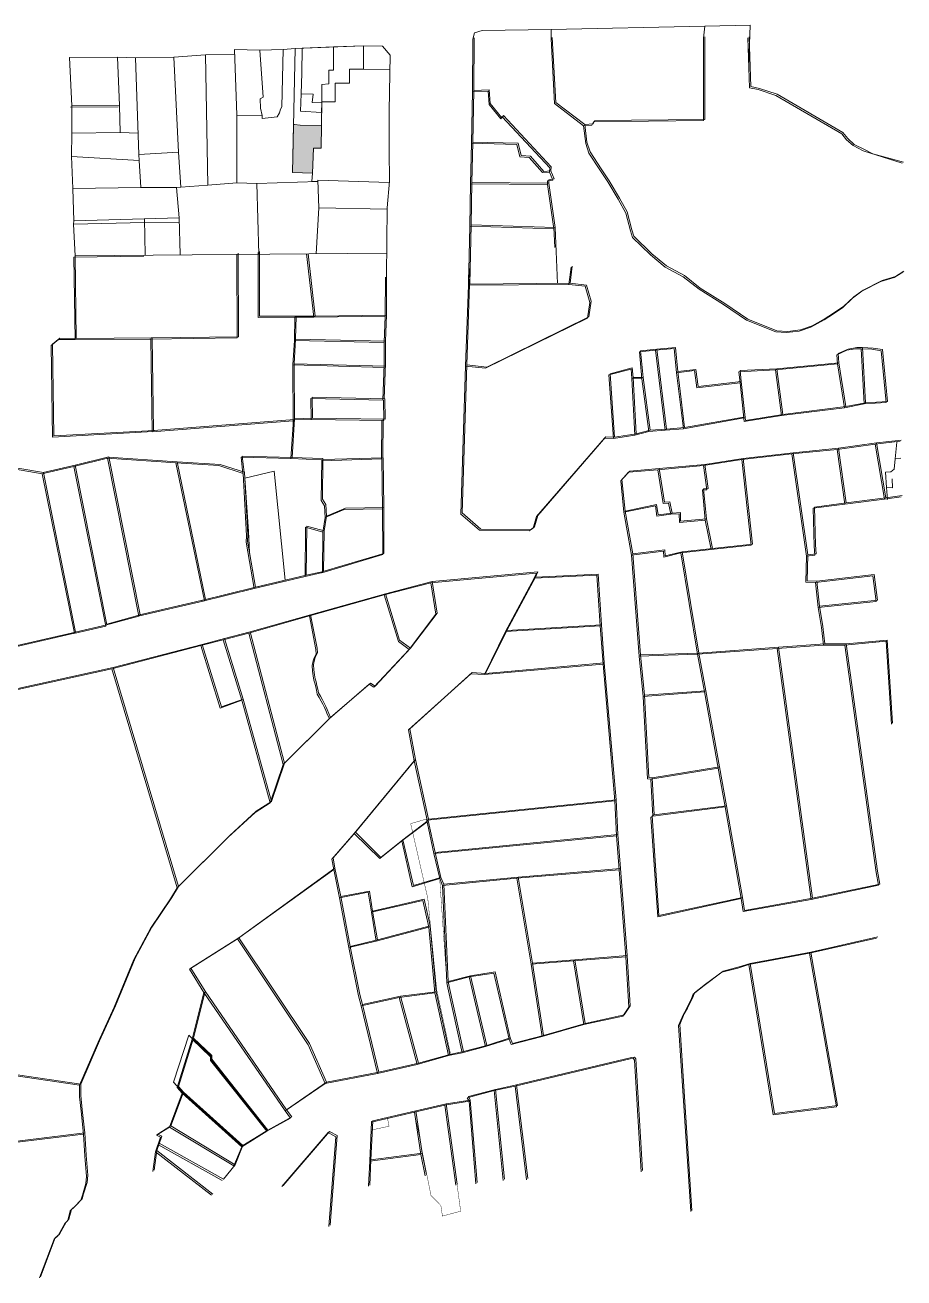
# Model space of a CAD drawing. Header units: millimetres. Extents: x 612967 to 613661, y 1319199 to 1319873.
# Drawn here: x 613435.7 to 613661, y 1319198.8 to 1319519.8 of the extents above; entities that cross this region are included whole.
import ezdxf

# ---------------------------------------------------------------- set-up
doc = ezdxf.new("R2010")
doc.units = ezdxf.units.MM
doc.layers.add('CVL_CUADCON_TIT', color=1, linetype='Continuous')

msp = doc.modelspace()

# ---------------------------------------------------------------- hatches: boundary and pattern name
at = {"layer": 'CVL_CUADCON_TIT'}
h = msp.add_hatch(color=7, dxfattribs=at)
h.dxf.hatch_style = 1
h.paths.add_polyline_path([(613511.69468, 1319494.05647), (613506.24461, 1319494.16169), (613504.76705, 1319494.28398), (613504.52841, 1319494.29254), (613504.27533, 1319481.9973), (613509.3719, 1319481.82944), (613509.6805, 1319488.28091), (613511.62676, 1319488.20647)])

# ---------------------------------------------------------------- linework, layer by layer
at = {"color": 1, "lineweight": 0}
for p, q in [((613550.532, 1319516.196), (613550.93, 1319517.747)), ((613550.532, 1319516.196), (613550.93, 1319517.747)), ((613550.93, 1319517.747), (613552.913, 1319518.359)), ((613550.93, 1319517.747), (613552.913, 1319518.359)), ((613552.913, 1319518.359), (613570.563, 1319518.625)), ((613552.913, 1319518.359), (613570.563, 1319518.625)), ((613570.563, 1319518.625), (613570.54, 1319516.274)), ((613570.563, 1319518.625), (613570.54, 1319516.274)), ((613570.563, 1319518.625), (613609.982, 1319519.463)), ((613570.563, 1319518.625), (613609.982, 1319519.463)), ((613609.982, 1319519.463), (613609.59, 1319516.426)), ((613609.982, 1319519.463), (613609.59, 1319516.426)), ((613609.982, 1319519.463), (613621.527, 1319519.776)), ((613609.982, 1319519.463), (613621.527, 1319519.776)), ((613621.527, 1319519.776), (613621.191, 1319510.104)), ((613621.527, 1319519.776), (613621.191, 1319510.104)), ((613550.427, 1319502.747), (613550.532, 1319516.196)), ((613570.54, 1319516.274), (613571.398, 1319499.642)), ((613570.869, 1319516.579), (613571.727, 1319499.947)), ((613609.584, 1319495.312), (613609.59, 1319516.426)), ((613609.913, 1319495.617), (613609.919, 1319516.731)), ((613620.965, 1319516.47), (613621.417, 1319503.738)), ((613621.294, 1319516.775), (613621.746, 1319504.043)), ((613459.405, 1319511.515), (613464.026, 1319511.412)), ((613459.405, 1319511.515), (613459.911, 1319499.174)), ((613473.878, 1319511.51), (613464.026, 1319511.412)), ((613464.026, 1319511.412), (613464.936, 1319486.578)), ((613473.878, 1319511.51), (613482.002, 1319512.116)), ((613475.041, 1319487.235), (613473.878, 1319511.51)), ((613482.002, 1319512.116), (613489.46, 1319512.353)), ((613482.002, 1319512.116), (613482.605, 1319478.802)), ((613489.417, 1319513.536), (613490.023, 1319496.675)), ((613495.916, 1319513.381), (613489.417, 1319513.536)), ((613501.857, 1319513.481), (613495.916, 1319513.381)), ((613495.916, 1319513.381), (613496.726, 1319501.345)), ((613501.55, 1319498.804), (613501.857, 1319513.481)), ((613501.857, 1319513.481), (613504.92899, 1319513.78531)), ((613550.171, 1319489.493), (613550.427, 1319502.747)), ((613550.427, 1319502.747), (613554.388, 1319502.848)), ((613550.5, 1319489.798), (613550.756, 1319503.052)), ((613550.756, 1319503.052), (613554.717, 1319503.153)), ((613554.388, 1319502.848), (613554.641, 1319499.394)), ((613554.717, 1319503.153), (613554.97, 1319499.699)), ((613621.417, 1319503.738), (613623.6, 1319503.229)), ((613621.746, 1319504.043), (613623.929, 1319503.534)), ((613623.6, 1319503.229), (613628.119, 1319501.755)), ((613623.929, 1319503.534), (613628.448, 1319502.06)), ((613628.119, 1319501.755), (613645.027, 1319491.948)), ((613628.448, 1319502.06), (613645.356, 1319492.253)), ((613459.582, 1319498.869), (613447.395, 1319498.772)), ((613447.724, 1319499.077), (613447.723, 1319492.069)), ((613459.911, 1319499.174), (613447.724, 1319499.077)), ((613459.911, 1319499.174), (613460.113, 1319492.268)), ((613496.726, 1319501.345), (613496.015, 1319500.837)), ((613496.015, 1319500.837), (613496.066, 1319498.451)), ((613496.066, 1319498.451), (613496.472, 1319496.571)), ((613500.94, 1319497.281), (613501.245, 1319498.195)), ((613501.245, 1319498.195), (613501.55, 1319498.804)), ((613554.641, 1319499.394), (613557.636, 1319495.737)), ((613554.97, 1319499.699), (613557.965, 1319496.042)), ((613571.398, 1319499.642), (613578.862, 1319494.003)), ((613571.727, 1319499.947), (613579.191, 1319494.308)), ((613490.019, 1319479.358), (613490.023, 1319496.675)), ((613490.023, 1319496.675), (613496.472, 1319496.571)), ((613496.472, 1319496.571), (613496.522, 1319495.86)), ((613496.522, 1319495.86), (613500.331, 1319496.265)), ((613500.331, 1319496.265), (613500.94, 1319497.281)), ((613529.02, 1319487.673), (613529.022, 1319497.829)), ((613557.636, 1319495.737), (613558.043, 1319496.295)), ((613557.965, 1319496.042), (613558.372, 1319496.6)), ((613558.043, 1319496.295), (613570.227, 1319483.189)), ((613558.372, 1319496.6), (613570.556, 1319483.494)), ((613580.995, 1319494.154), (613581.452, 1319495.017)), ((613581.324, 1319494.459), (613581.781, 1319495.322)), ((613581.452, 1319495.017), (613609.584, 1319495.312)), ((613581.781, 1319495.322), (613609.913, 1319495.617)), ((613447.723, 1319492.069), (613447.671, 1319486.127)), ((613447.723, 1319492.069), (613460.113, 1319492.268)), ((613460.113, 1319492.268), (613464.733, 1319492.116)), ((613578.862, 1319494.003), (613580.995, 1319494.154)), ((613579.191, 1319494.308), (613581.324, 1319494.459)), ((613645.027, 1319491.948), (613646.246, 1319490.373)), ((613645.356, 1319492.253), (613646.575, 1319490.678)), ((613549.915, 1319479.133), (613550.171, 1319489.493)), ((613550.171, 1319489.493), (613561.799, 1319489.184)), ((613550.244, 1319479.438), (613550.5, 1319489.798)), ((613550.5, 1319489.798), (613562.128, 1319489.489)), ((613561.799, 1319489.184), (613562.56, 1319486.035)), ((613562.128, 1319489.489), (613562.889, 1319486.34)), ((613646.246, 1319490.373), (613647.921, 1319488.9)), ((613646.575, 1319490.678), (613648.25, 1319489.205)), ((613447.671, 1319486.127), (613448.024, 1319477.9)), ((613447.671, 1319486.127), (613464.986, 1319485.105)), ((613464.936, 1319486.578), (613475.041, 1319487.235)), ((613464.986, 1319485.105), (613464.936, 1319486.578)), ((613475.041, 1319487.235), (613475.699, 1319478.246)), ((613529.02, 1319487.673), (613529.12, 1319479.75)), ((613562.56, 1319486.035), (613564.947, 1319485.882)), ((613562.889, 1319486.34), (613565.276, 1319486.187)), ((613564.947, 1319485.882), (613568.348, 1319481.97)), ((613565.276, 1319486.187), (613568.677, 1319482.275)), ((613464.986, 1319485.105), (613465.391, 1319478.148)), ((613568.677, 1319482.275), (613570.455, 1319482.427)), ((613570.227, 1319483.189), (613570.126, 1319482.122)), ((613570.556, 1319483.494), (613570.455, 1319482.427)), ((613570.455, 1319482.427), (613571.368, 1319480.345)), ((613482.605, 1319478.802), (613490.019, 1319479.358)), ((613495.148, 1319479.204), (613490.019, 1319479.358)), ((613495.148, 1319479.204), (613510.77838, 1319479.72361)), ((613495.67272, 1319461.06657), (613495.148, 1319479.204)), ((613509.37191, 1319481.8294), (613509.26942, 1319479.68695)), ((613509.26942, 1319479.68695), (613510.7772, 1319479.75121)), ((613529.09405, 1319479.43464), (613510.764, 1319480.061)), ((613510.764, 1319480.061), (613511.067, 1319472.951)), ((613528.56, 1319472.945), (613529.12, 1319479.75)), ((613549.76, 1319468.265), (613549.915, 1319479.133)), ((613549.915, 1319479.133), (613569.617, 1319478.974)), ((613550.089, 1319468.57), (613550.244, 1319479.438)), ((613550.244, 1319479.438), (613569.946, 1319479.279)), ((613568.348, 1319481.97), (613570.126, 1319482.122)), ((613569.668, 1319479.837), (613569.617, 1319478.974)), ((613569.617, 1319478.974), (613571.291, 1319467.598)), ((613571.039, 1319480.04), (613569.668, 1319479.837)), ((613569.997, 1319480.142), (613569.946, 1319479.279)), ((613569.946, 1319479.279), (613571.62, 1319467.903)), ((613571.368, 1319480.345), (613569.997, 1319480.142)), ((613570.126, 1319482.122), (613571.039, 1319480.04)), ((613448.024, 1319477.9), (613465.391, 1319478.148)), ((613448.226, 1319469.622), (613448.024, 1319477.9)), ((613465.391, 1319478.148), (613474.531, 1319478.195)), ((613475.699, 1319478.246), (613474.531, 1319478.195)), ((613474.531, 1319478.195), (613475.241, 1319470.374)), ((613475.699, 1319478.246), (613482.605, 1319478.802)), ((613510.35104, 1319461.20171), (613511.067, 1319472.951)), ((613511.067, 1319472.951), (613528.56204, 1319472.634)), ((613528.404, 1319455.527), (613528.56, 1319472.945)), ((613448.175, 1319468.759), (613448.226, 1319469.622)), ((613475.241, 1319470.374), (613448.226, 1319469.622)), ((613466.556, 1319460.881), (613466.3304, 1319470.12596)), ((613475.20702, 1319470.37305), (613475.493, 1319460.979)), ((613466.354, 1319469.159), (613448.175, 1319468.759)), ((613448.175, 1319468.759), (613448.58, 1319460.633)), ((613466.354, 1319469.159), (613475.241, 1319469.257)), ((613549.76, 1319468.265), (613549.42225, 1319453.13254)), ((613550.089, 1319468.57), (613549.75125, 1319453.43754)), ((613571.291, 1319467.598), (613549.76, 1319468.265)), ((613571.62, 1319467.903), (613550.089, 1319468.57)), ((613571.493, 1319462.824), (613571.27765, 1319467.91361)), ((613572.2249, 1319453.60688), (613571.62, 1319467.903)), ((613448.251, 1319460.328), (613466.227, 1319460.576)), ((613448.551, 1319439.202), (613448.251, 1319460.328)), ((613448.58, 1319460.633), (613528.45632, 1319461.3684)), ((613448.88, 1319439.507), (613448.58, 1319460.633)), ((613490.14, 1319439.644), (613490.042, 1319461.024)), ((613490.469, 1319439.949), (613490.371, 1319461.329)), ((613495.476, 1319461.48), (613495.473, 1319444.873)), ((613495.805, 1319461.785), (613495.802, 1319445.178)), ((613509.793, 1319444.919), (613507.91069, 1319461.17924)), ((613510.122, 1319445.224), (613508.27461, 1319461.18259)), ((613549.454, 1319458.566), (613549.351, 1319453.132)), ((613549.783, 1319458.871), (613549.68, 1319453.437)), ((613575.097, 1319453.326), (613575.656, 1319457.744)), ((613575.426, 1319453.631), (613575.985, 1319458.049)), ((613528.075, 1319455.222), (613528.073, 1319445.166)), ((613528.404, 1319455.527), (613528.402, 1319445.471)), ((613549.68, 1319453.437), (613548.965, 1319432.717)), ((613549.351, 1319453.132), (613575.097, 1319453.326)), ((613549.68, 1319453.437), (613575.426, 1319453.631)), ((613579.311, 1319452.867), (613575.097, 1319453.326)), ((613579.64, 1319453.172), (613575.426, 1319453.631)), ((613549.351, 1319453.132), (613548.636, 1319432.412)), ((613580.478, 1319448.703), (613579.311, 1319452.867)), ((613580.807, 1319449.008), (613579.64, 1319453.172)), ((613579.868, 1319444.691), (613580.478, 1319448.703)), ((613580.197, 1319444.996), (613580.807, 1319449.008)), ((613495.473, 1319444.873), (613504.867, 1319444.921)), ((613495.802, 1319445.178), (613505.196, 1319445.226)), ((613504.867, 1319444.921), (613504.764, 1319438.979)), ((613509.793, 1319444.919), (613504.867, 1319444.921)), ((613505.196, 1319445.226), (613505.093, 1319439.284)), ((613510.122, 1319445.224), (613505.196, 1319445.226)), ((613528.073, 1319445.166), (613509.793, 1319444.919)), ((613528.402, 1319445.471), (613510.122, 1319445.224)), ((613527.767, 1319438.463), (613528.073, 1319445.166)), ((613528.096, 1319438.768), (613528.402, 1319445.471)), ((613553.714, 1319431.852), (613579.868, 1319444.691)), ((613554.043, 1319432.157), (613580.197, 1319444.996)), ((613448.551, 1319439.202), (613468, 1319439.348)), ((613448.88, 1319439.507), (613468.329, 1319439.653)), ((613467.745, 1319439.346), (613490.14, 1319439.644)), ((613468, 1319439.348), (613468.329, 1319415.619)), ((613468.074, 1319439.651), (613490.469, 1319439.949)), ((613468.329, 1319439.653), (613468.658, 1319415.924)), ((613504.408, 1319432.733), (613504.764, 1319438.979)), ((613504.737, 1319433.038), (613505.093, 1319439.284)), ((613504.764, 1319438.979), (613527.767, 1319438.463)), ((613505.093, 1319439.284), (613528.096, 1319438.768)), ((613527.767, 1319438.463), (613527.817, 1319432.064)), ((613528.096, 1319438.768), (613528.146, 1319432.369)), ((613597.664, 1319436.763), (613602.437, 1319437.218)), ((613602.437, 1319437.218), (613602.994, 1319431.022)), ((613593.171, 1319436.053), (613597.335, 1319436.458)), ((613593.83, 1319429.197), (613593.171, 1319436.053)), ((613593.5, 1319436.358), (613597.664, 1319436.763)), ((613594.159, 1319429.502), (613593.5, 1319436.358)), ((613597.335, 1319436.458), (613602.108, 1319436.913)), ((613597.335, 1319436.458), (613599.819, 1319415.991)), ((613597.664, 1319436.763), (613600.148, 1319416.296)), ((613602.108, 1319436.913), (613602.665, 1319430.717)), ((613643.747, 1319435.324), (613646.337, 1319436.491)), ((613643.95, 1319432.988), (613643.747, 1319435.324)), ((613644.076, 1319435.629), (613646.666, 1319436.796)), ((613644.279, 1319433.293), (613644.076, 1319435.629)), ((613646.337, 1319436.491), (613648.571, 1319436.846)), ((613646.666, 1319436.796), (613648.9, 1319437.151)), ((613648.571, 1319436.846), (613650.044, 1319436.845)), ((613648.9, 1319437.151), (613650.373, 1319437.15)), ((613650.044, 1319436.845), (613650.803, 1319422.727)), ((613650.044, 1319436.845), (613652.735, 1319436.743)), ((613650.373, 1319437.15), (613653.064, 1319437.048)), ((613650.373, 1319437.15), (613651.132, 1319423.032)), ((613652.735, 1319436.743), (613655.122, 1319436.336)), ((613653.064, 1319437.048), (613655.451, 1319436.641)), ((613655.122, 1319436.336), (613656.389, 1319423.081)), ((613655.451, 1319436.641), (613656.718, 1319423.386)), ((613527.817, 1319432.064), (613504.408, 1319432.733)), ((613504.408, 1319432.733), (613504.467, 1319418.038)), ((613504.737, 1319433.038), (613504.796, 1319418.343)), ((613528.146, 1319432.369), (613504.737, 1319433.038)), ((613527.811, 1319432.875), (613527.412, 1319423.69)), ((613528.14, 1319433.18), (613527.741, 1319423.995)), ((613548.636, 1319432.412), (613553.714, 1319431.852)), ((613548.965, 1319432.717), (613554.043, 1319432.157)), ((613585.35, 1319430.165), (613591.037, 1319431.635)), ((613585.679, 1319430.47), (613591.366, 1319431.94)), ((613591.037, 1319431.635), (613591.24, 1319429.198)), ((613591.366, 1319431.94), (613591.569, 1319429.503)), ((613602.665, 1319430.717), (613607.286, 1319431.274)), ((613602.994, 1319431.022), (613607.615, 1319431.579)), ((613602.994, 1319431.022), (613604.769, 1319416.65)), ((613607.286, 1319431.274), (613607.895, 1319426.856)), ((613607.615, 1319431.579), (613608.224, 1319427.161)), ((613618.661, 1319430.965), (613628.055, 1319431.419)), ((613618.965, 1319428.172), (613618.661, 1319430.965)), ((613618.99, 1319431.27), (613628.384, 1319431.724)), ((613619.294, 1319428.477), (613618.99, 1319431.27)), ((613628.055, 1319431.419), (613643.95, 1319432.988)), ((613628.055, 1319431.419), (613629.627, 1319419.738)), ((613628.384, 1319431.724), (613644.279, 1319433.293)), ((613628.384, 1319431.724), (613629.956, 1319420.043)), ((613645.725, 1319421.764), (613643.95, 1319432.988)), ((613646.054, 1319422.069), (613644.279, 1319433.293)), ((613586.514, 1319413.913), (613585.35, 1319430.165)), ((613586.843, 1319414.218), (613585.679, 1319430.47)), ((613591.24, 1319429.198), (613593.83, 1319429.197)), ((613591.24, 1319429.198), (613591.999, 1319414.724)), ((613591.569, 1319429.503), (613592.328, 1319415.029)), ((613591.569, 1319429.503), (613594.159, 1319429.502)), ((613595.604, 1319415.688), (613593.83, 1319429.197)), ((613595.933, 1319415.993), (613594.159, 1319429.502)), ((613602.665, 1319430.717), (613604.44, 1319416.345)), ((613607.895, 1319426.856), (613618.965, 1319428.172)), ((613608.224, 1319427.161), (613619.294, 1319428.477)), ((613620.03, 1319418.218), (613618.965, 1319428.172)), ((613620.359, 1319418.523), (613619.294, 1319428.477)), ((613509.305, 1319424.454), (613527.941, 1319423.99)), ((613509.406, 1319419.07), (613509.305, 1319424.454)), ((613509.077, 1319418.765), (613508.976, 1319424.149)), ((613508.976, 1319424.149), (613527.612, 1319423.685)), ((613527.612, 1319423.685), (613527.662, 1319418.505)), ((613527.941, 1319423.99), (613527.991, 1319418.81)), ((613629.627, 1319419.738), (613645.725, 1319421.764)), ((613629.956, 1319420.043), (613646.054, 1319422.069)), ((613650.803, 1319422.727), (613645.725, 1319421.764)), ((613651.132, 1319423.032), (613646.054, 1319422.069)), ((613656.389, 1319423.081), (613650.803, 1319422.727)), ((613656.718, 1319423.386), (613651.132, 1319423.032)), ((613468.329, 1319415.619), (613504.492, 1319418.409)), ((613468.658, 1319415.924), (613504.821, 1319418.714)), ((613503.844, 1319408.712), (613504.506, 1319418.615)), ((613504.173, 1319409.017), (613504.835, 1319418.92)), ((613504.506, 1319418.615), (613509.077, 1319418.765)), ((613504.835, 1319418.92), (613509.406, 1319419.07)), ((613527.662, 1319418.505), (613509.075, 1319418.765)), ((613527.991, 1319418.81), (613509.404, 1319419.07)), ((613527.149, 1319418.512), (613527.103, 1319408.651)), ((613527.478, 1319418.817), (613527.432, 1319408.956)), ((613604.44, 1319416.345), (613620.055, 1319419.132)), ((613604.769, 1319416.65), (613620.384, 1319419.437)), ((613629.627, 1319419.738), (613620.03, 1319418.218)), ((613629.956, 1319420.043), (613620.359, 1319418.523)), ((613592.328, 1319415.029), (613586.843, 1319414.218)), ((613591.999, 1319414.724), (613595.604, 1319415.688)), ((613592.328, 1319415.029), (613595.933, 1319415.993)), ((613599.819, 1319415.991), (613595.604, 1319415.688)), ((613600.148, 1319416.296), (613595.933, 1319415.993)), ((613604.44, 1319416.345), (613599.819, 1319415.991)), ((613604.769, 1319416.65), (613600.148, 1319416.296)), ((613591.999, 1319414.724), (613586.514, 1319413.913)), ((613643.844, 1319411.049), (613653.594, 1319412.417)), ((613644.173, 1319411.354), (613653.923, 1319412.722)), ((613653.594, 1319412.417), (613659.971, 1319413.181)), ((613653.594, 1319412.417), (613656.028, 1319398.349)), ((613653.923, 1319412.722), (613660.3, 1319413.486)), ((613653.923, 1319412.722), (613656.357, 1319398.654)), ((613658.73, 1319408.654), (613659.109, 1319412.922)), ((613403.911, 1319411.084), (613440.115, 1319404.824)), ((613404.24, 1319411.389), (613440.444, 1319405.129)), ((613448.241, 1319406.7), (613456.873, 1319408.83)), ((613448.57, 1319407.005), (613457.202, 1319409.135)), ((613456.718, 1319408.792), (613474.392, 1319407.605)), ((613456.873, 1319408.83), (613464.889, 1319368.403)), ((613457.047, 1319409.097), (613474.721, 1319407.91)), ((613457.202, 1319409.135), (613465.218, 1319368.708)), ((613491.534, 1319404.948), (613491.099, 1319409.072)), ((613491.099, 1319409.072), (613503.844, 1319408.712)), ((613491.428, 1319409.377), (613504.173, 1319409.017)), ((613491.863, 1319405.253), (613491.428, 1319409.377)), ((613503.795, 1319408.713), (613511.766, 1319408.405)), ((613504.124, 1319409.018), (613512.095, 1319408.71)), ((613511.766, 1319408.405), (613511.612, 1319397.994)), ((613527.152, 1319408.653), (613511.762, 1319408.149)), ((613512.095, 1319408.71), (613511.941, 1319398.299)), ((613527.481, 1319408.958), (613512.091, 1319408.454)), ((613527.354, 1319395.855), (613527.152, 1319408.653)), ((613527.683, 1319396.16), (613527.481, 1319408.958)), ((613619.418, 1319408.468), (613609.618, 1319406.948)), ((613619.747, 1319408.773), (613609.947, 1319407.253)), ((613619.418, 1319408.468), (613632.215, 1319409.936)), ((613621.801, 1319386.528), (613619.418, 1319408.468)), ((613619.747, 1319408.773), (613632.544, 1319410.241)), ((613622.13, 1319386.833), (613619.747, 1319408.773)), ((613643.844, 1319411.049), (613632.215, 1319409.936)), ((613632.215, 1319409.936), (613636.019, 1319383.73)), ((613644.173, 1319411.354), (613632.544, 1319410.241)), ((613632.544, 1319410.241), (613636.348, 1319384.035)), ((613645.822, 1319397.083), (613643.844, 1319411.049)), ((613646.151, 1319397.388), (613644.173, 1319411.354)), ((613658.492, 1319406.011), (613658.73, 1319408.654)), ((613658.73, 1319408.654), (613660.151, 1319408.814)), ((613440.025, 1319404.84), (613448.241, 1319406.7)), ((613440.354, 1319405.145), (613448.57, 1319407.005)), ((613440.444, 1319405.129), (613448.714, 1319364.296)), ((613448.241, 1319406.7), (613456.408, 1319365.816)), ((613448.57, 1319407.005), (613456.737, 1319366.121)), ((613474.392, 1319407.605), (613481.698, 1319372.308)), ((613474.392, 1319407.605), (613485.411, 1319406.941)), ((613474.721, 1319407.91), (613485.74, 1319407.246)), ((613474.721, 1319407.91), (613482.027, 1319372.613)), ((613485.411, 1319406.941), (613491.657, 1319404.908)), ((613485.74, 1319407.246), (613491.986, 1319405.213)), ((613491.986, 1319405.213), (613492.846, 1319389.215)), ((613597.938, 1319405.886), (613609.618, 1319406.948)), ((613599.308, 1319397.252), (613597.938, 1319405.886)), ((613598.267, 1319406.191), (613609.947, 1319407.253)), ((613599.637, 1319397.557), (613598.267, 1319406.191)), ((613609.618, 1319406.948), (613610.48, 1319400.752)), ((613609.947, 1319407.253), (613610.809, 1319401.057)), ((613656.21, 1319405.237), (613657.632, 1319405.346)), ((613656.54, 1319401.328), (613656.21, 1319405.237)), ((613657.632, 1319405.346), (613658.492, 1319406.011)), ((613440.115, 1319404.824), (613448.385, 1319363.991)), ((613491.657, 1319404.908), (613492.517, 1319388.91)), ((613657.948, 1319403.571), (613658.014, 1319401.235)), ((613610.48, 1319400.752), (613609.312, 1319400.702)), ((613609.312, 1319400.702), (613610.072, 1319392.982)), ((613610.809, 1319401.057), (613609.641, 1319401.007)), ((613609.641, 1319401.007), (613610.401, 1319393.287)), ((613656.028, 1319398.349), (613660.221, 1319398.941)), ((613656.357, 1319398.654), (613660.55, 1319399.246)), ((613658.014, 1319401.235), (613656.54, 1319401.328)), ((613656.762, 1319398.282), (613656.54, 1319401.328)), ((613511.612, 1319397.994), (613512.525, 1319396.622)), ((613511.941, 1319398.299), (613512.854, 1319396.927)), ((613512.525, 1319396.622), (613512.626, 1319393.677)), ((613512.626, 1319393.677), (613517.502, 1319395.707)), ((613512.854, 1319396.927), (613512.955, 1319393.982)), ((613512.955, 1319393.982), (613517.831, 1319396.012)), ((613517.502, 1319395.707), (613527.354, 1319395.855)), ((613517.831, 1319396.012), (613527.683, 1319396.16)), ((613589.202, 1319394.97), (613597.276, 1319396.643)), ((613589.531, 1319395.275), (613597.605, 1319396.948)), ((613597.276, 1319396.643), (613597.631, 1319394.002)), ((613597.605, 1319396.948), (613597.96, 1319394.307)), ((613600.628, 1319397.302), (613599.308, 1319397.252)), ((613600.957, 1319397.607), (613599.637, 1319397.557)), ((613601.237, 1319394.458), (613600.628, 1319397.302)), ((613601.566, 1319394.763), (613600.957, 1319397.607)), ((613637.747, 1319396.019), (613645.822, 1319397.083)), ((613637.999, 1319386.319), (613637.747, 1319396.019)), ((613638.076, 1319396.324), (613646.151, 1319397.388)), ((613638.328, 1319386.624), (613638.076, 1319396.324)), ((613656.028, 1319398.349), (613645.822, 1319397.083)), ((613656.357, 1319398.654), (613646.151, 1319397.388)), ((613512.626, 1319393.677), (613512.067, 1319389.919)), ((613512.955, 1319393.982), (613512.396, 1319390.224)), ((613589.202, 1319394.97), (613591.18, 1319384)), ((613589.531, 1319395.275), (613591.509, 1319384.305)), ((613597.631, 1319394.002), (613601.237, 1319394.458)), ((613597.96, 1319394.307), (613601.566, 1319394.763)), ((613603.369, 1319394.61), (613601.237, 1319394.458)), ((613603.698, 1319394.915), (613601.566, 1319394.763)), ((613603.42, 1319392.375), (613603.369, 1319394.61)), ((613610.072, 1319392.982), (613603.42, 1319392.375)), ((613603.749, 1319392.68), (613603.698, 1319394.915)), ((613610.401, 1319393.287), (613603.749, 1319392.68)), ((613611.594, 1319385.415), (613610.072, 1319392.982)), ((613611.923, 1319385.72), (613610.401, 1319393.287)), ((613492.846, 1319389.215), (613492.744, 1319387.59)), ((613507.65, 1319391.139), (613507.495, 1319378.545)), ((613512.067, 1319389.919), (613507.65, 1319391.139)), ((613507.979, 1319391.444), (613507.824, 1319378.85)), ((613512.396, 1319390.224), (613507.979, 1319391.444)), ((613511.933, 1319379.51), (613512.067, 1319389.919)), ((613512.262, 1319379.815), (613512.396, 1319390.224)), ((613492.517, 1319388.91), (613492.415, 1319387.285)), ((613492.415, 1319387.285), (613494.495, 1319375.452)), ((613492.744, 1319387.59), (613494.824, 1319375.757)), ((613611.594, 1319385.415), (613621.801, 1319386.528)), ((613611.923, 1319385.72), (613622.13, 1319386.833)), ((613638.151, 1319383.983), (613637.999, 1319386.319)), ((613638.48, 1319384.288), (613638.328, 1319386.624)), ((613591.18, 1319384), (613599.356, 1319385.013)), ((613593.105, 1319358.15), (613591.18, 1319384)), ((613591.509, 1319384.305), (613599.685, 1319385.318)), ((613593.434, 1319358.455), (613591.509, 1319384.305)), ((613599.356, 1319385.013), (613599.457, 1319383.489)), ((613599.457, 1319383.489), (613603.774, 1319384.554)), ((613599.685, 1319385.318), (613599.786, 1319383.794)), ((613599.786, 1319383.794), (613604.103, 1319384.859)), ((613603.774, 1319384.554), (613611.594, 1319385.415)), ((613603.774, 1319384.554), (613608.085, 1319358.602)), ((613604.103, 1319384.859), (613611.923, 1319385.72)), ((613604.103, 1319384.859), (613608.414, 1319358.907)), ((613635.814, 1319377.078), (613636.019, 1319383.73)), ((613636.019, 1319383.73), (613638.151, 1319383.983)), ((613636.143, 1319377.383), (613636.348, 1319384.035)), ((613636.348, 1319384.035), (613638.48, 1319384.288)), ((613507.495, 1319378.545), (613511.933, 1319379.51)), ((613507.824, 1319378.85), (613512.262, 1319379.815)), ((613540.068, 1319377.214), (613567.134, 1319379.692)), ((613567.134, 1319379.692), (613566.525, 1319378.372)), ((613507.495, 1319378.545), (613494.113, 1319375.359)), ((613507.824, 1319378.85), (613494.442, 1319375.664)), ((613527.806, 1319373.815), (613539.739, 1319376.909)), ((613528.135, 1319374.12), (613540.068, 1319377.214)), ((613539.739, 1319376.909), (613566.805, 1319379.387)), ((613539.739, 1319376.909), (613541.007, 1319368.833)), ((613540.068, 1319377.214), (613541.336, 1319369.138)), ((613558.881, 1319364.409), (613566.196, 1319378.067)), ((613559.21, 1319364.714), (613566.525, 1319378.372)), ((613566.805, 1319379.387), (613566.196, 1319378.067)), ((613638.302, 1319377.026), (613635.814, 1319377.078)), ((613638.631, 1319377.331), (613636.143, 1319377.383)), ((613638.302, 1319377.026), (613652.978, 1319378.697)), ((613639.012, 1319370.576), (613638.302, 1319377.026)), ((613638.631, 1319377.331), (613653.307, 1319379.002)), ((613639.341, 1319370.881), (613638.631, 1319377.331)), ((613653.84, 1319372.145), (613652.978, 1319378.697)), ((613654.169, 1319372.45), (613653.307, 1319379.002)), ((613494.495, 1319375.452), (613480.641, 1319372.062)), ((613494.824, 1319375.757), (613480.97, 1319372.367)), ((613508.61, 1319368.439), (613527.806, 1319373.815)), ((613508.939, 1319368.744), (613528.135, 1319374.12)), ((613527.806, 1319373.815), (613531.409, 1319361.879)), ((613528.135, 1319374.12), (613531.738, 1319362.184)), ((613481.698, 1319372.308), (613464.763, 1319368.368)), ((613482.027, 1319372.613), (613465.092, 1319368.673)), ((613639.012, 1319370.576), (613653.84, 1319372.145)), ((613639.874, 1319365.447), (613639.012, 1319370.576)), ((613639.341, 1319370.881), (613654.169, 1319372.45)), ((613640.203, 1319365.752), (613639.341, 1319370.881)), ((613464.889, 1319368.403), (613456.365, 1319366.031)), ((613465.218, 1319368.708), (613456.694, 1319366.336)), ((613493.071, 1319364.026), (613508.61, 1319368.439)), ((613493.4, 1319364.331), (613508.939, 1319368.744)), ((613541.007, 1319368.833), (613534.201, 1319359.847)), ((613541.336, 1319369.138), (613534.53, 1319360.152)), ((613448.385, 1319363.991), (613410.681, 1319355.367)), ((613448.714, 1319364.296), (613411.01, 1319355.672)), ((613456.408, 1319365.816), (613448.251, 1319363.96)), ((613456.737, 1319366.121), (613448.58, 1319364.265)), ((613486.52, 1319362.302), (613493.071, 1319364.026)), ((613486.849, 1319362.607), (613493.4, 1319364.331)), ((613493.071, 1319364.026), (613501.9, 1319330.404)), ((613493.4, 1319364.331), (613502.229, 1319330.709)), ((613558.881, 1319364.409), (613553.445, 1319353.391)), ((613559.21, 1319364.714), (613553.774, 1319353.696)), ((613583.103, 1319365.873), (613558.881, 1319364.409)), ((613583.432, 1319366.178), (613559.21, 1319364.714)), ((613583.863, 1319356.071), (613583.103, 1319365.873)), ((613584.192, 1319356.376), (613583.432, 1319366.178)), ((613640.33, 1319360.927), (613639.874, 1319365.447)), ((613640.659, 1319361.232), (613640.203, 1319365.752)), ((613457.98, 1319354.897), (613480.781, 1319360.831)), ((613458.309, 1319355.202), (613481.11, 1319361.136)), ((613486.52, 1319362.302), (613480.781, 1319360.831)), ((613480.781, 1319360.831), (613485.755, 1319344.832)), ((613486.849, 1319362.607), (613481.11, 1319361.136)), ((613481.11, 1319361.136), (613486.084, 1319345.137)), ((613491.341, 1319346.811), (613486.52, 1319362.302)), ((613491.67, 1319347.116), (613486.849, 1319362.607)), ((613531.409, 1319361.879), (613534.201, 1319359.847)), ((613531.738, 1319362.184), (613534.53, 1319360.152)), ((613628.828, 1319360.423), (613608.414, 1319358.907)), ((613628.499, 1319360.118), (613640.33, 1319360.927)), ((613628.828, 1319360.423), (613640.659, 1319361.232)), ((613637.499, 1319296.128), (613628.828, 1319360.423)), ((613640.33, 1319360.927), (613645.865, 1319360.975)), ((613640.659, 1319361.232), (613646.194, 1319361.28)), ((613645.865, 1319360.975), (613656.377, 1319361.937)), ((613653.878, 1319302.723), (613645.865, 1319360.975)), ((613646.194, 1319361.28), (613656.706, 1319362.242)), ((613654.207, 1319303.028), (613646.194, 1319361.28)), ((613656.377, 1319361.937), (613657.744, 1319340.658)), ((613656.706, 1319362.242), (613658.073, 1319340.963)), ((613534.201, 1319359.847), (613525.161, 1319350.151)), ((613534.53, 1319360.152), (613525.49, 1319350.456)), ((613593.105, 1319358.15), (613608.085, 1319358.602)), ((613594.169, 1319347.79), (613593.105, 1319358.15)), ((613593.434, 1319358.455), (613608.414, 1319358.907)), ((613594.498, 1319348.095), (613593.434, 1319358.455)), ((613628.499, 1319360.118), (613608.085, 1319358.602)), ((613608.085, 1319358.602), (613609.861, 1319348.952)), ((613608.414, 1319358.907), (613610.19, 1319349.257)), ((613637.17, 1319295.823), (613628.499, 1319360.118)), ((613457.98, 1319354.897), (613395.265, 1319341.106)), ((613458.309, 1319355.202), (613395.594, 1319341.411)), ((613474.727, 1319298.775), (613457.98, 1319354.897)), ((613475.056, 1319299.08), (613458.309, 1319355.202)), ((613550.321, 1319353.9), (613534.374, 1319339.534)), ((613553.774, 1319353.696), (613550.321, 1319353.9)), ((613553.445, 1319353.391), (613583.863, 1319356.071)), ((613553.774, 1319353.696), (613584.192, 1319356.376)), ((613586.903, 1319321.029), (613583.863, 1319356.071)), ((613587.232, 1319321.334), (613584.192, 1319356.376)), ((613523.942, 1319350.913), (613513.734, 1319342.131)), ((613524.271, 1319351.218), (613514.063, 1319342.436)), ((613525.161, 1319350.151), (613523.942, 1319350.913)), ((613525.49, 1319350.456), (613524.271, 1319351.218)), ((613549.992, 1319353.595), (613534.045, 1319339.229)), ((613553.445, 1319353.391), (613549.992, 1319353.595)), ((613609.861, 1319348.952), (613594.169, 1319347.79)), ((613594.169, 1319347.79), (613595.232, 1319326.714)), ((613610.19, 1319349.257), (613594.498, 1319348.095)), ((613594.498, 1319348.095), (613595.561, 1319327.019)), ((613609.861, 1319348.952), (613613.361, 1319329.45)), ((613610.19, 1319349.257), (613613.69, 1319329.755)), ((613485.755, 1319344.832), (613491.341, 1319346.811)), ((613486.084, 1319345.137), (613491.67, 1319347.116)), ((613491.341, 1319346.811), (613498.547, 1319320.553)), ((613491.67, 1319347.116), (613498.876, 1319320.858)), ((613513.734, 1319342.131), (613501.9, 1319330.404)), ((613514.063, 1319342.436), (613502.229, 1319330.709)), ((613534.045, 1319339.229), (613535.465, 1319331.306)), ((613534.374, 1319339.534), (613535.794, 1319331.611)), ((613535.465, 1319331.306), (613520.126, 1319312.725)), ((613535.794, 1319331.611), (613520.455, 1319313.03)), ((613535.465, 1319331.306), (613538.814, 1319316.07)), ((613535.794, 1319331.611), (613539.143, 1319316.375)), ((613501.9, 1319330.404), (613498.547, 1319320.553)), ((613502.229, 1319330.709), (613498.876, 1319320.858)), ((613596.095, 1319326.612), (613613.361, 1319329.45)), ((613596.424, 1319326.917), (613613.69, 1319329.755)), ((613613.361, 1319329.45), (613615.187, 1319319.496)), ((613613.69, 1319329.755), (613615.516, 1319319.801)), ((613595.232, 1319326.714), (613596.095, 1319326.612)), ((613595.561, 1319327.019), (613596.424, 1319326.917)), ((613596.095, 1319326.612), (613596.601, 1319317.166)), ((613596.424, 1319326.917), (613596.93, 1319317.471)), ((613538.814, 1319316.07), (613586.903, 1319321.029)), ((613539.143, 1319316.375), (613587.232, 1319321.334)), ((613586.903, 1319321.029), (613587.307, 1319312.091)), ((613587.232, 1319321.334), (613587.636, 1319312.396)), ((613596.601, 1319317.166), (613615.187, 1319319.496)), ((613596.93, 1319317.471), (613615.516, 1319319.801)), ((613615.187, 1319319.496), (613619.295, 1319296.032)), ((613615.516, 1319319.801), (613619.624, 1319296.337)), ((613532.262, 1319310.79), (613538.763, 1319315.714)), ((613532.591, 1319311.095), (613539.092, 1319316.019)), ((613538.763, 1319315.714), (613538.814, 1319316.07)), ((613540.539, 1319307.537), (613538.763, 1319315.714)), ((613539.092, 1319316.019), (613539.143, 1319316.375)), ((613540.868, 1319307.842), (613539.092, 1319316.019)), ((613520.126, 1319312.725), (613514.336, 1319306.125)), ((613520.455, 1319313.03), (613514.665, 1319306.43)), ((613520.126, 1319312.725), (613526.625, 1319306.273)), ((613520.455, 1319313.03), (613526.954, 1319306.578)), ((613587.307, 1319312.091), (613540.539, 1319307.537)), ((613587.636, 1319312.396), (613540.868, 1319307.842)), ((613587.307, 1319312.091), (613588.017, 1319303.407)), ((613587.636, 1319312.396), (613588.346, 1319303.712)), ((613526.625, 1319306.273), (613532.262, 1319310.79)), ((613526.954, 1319306.578), (613532.591, 1319311.095)), ((613532.262, 1319310.79), (613534.951, 1319299.058)), ((613532.591, 1319311.095), (613535.28, 1319299.363)), ((613514.336, 1319306.125), (613514.844, 1319303.484)), ((613514.665, 1319306.43), (613515.173, 1319303.789)), ((613542.01, 1319301.138), (613540.539, 1319307.537)), ((613542.339, 1319301.443), (613540.868, 1319307.842)), ((613514.844, 1319303.484), (613490.212, 1319285.667)), ((613515.173, 1319303.789), (613490.541, 1319285.972)), ((613514.844, 1319303.484), (613516.366, 1319296.221)), ((613515.173, 1319303.789), (613516.695, 1319296.526)), ((613588.017, 1319303.407), (613561.814, 1319301.233)), ((613588.346, 1319303.712), (613562.143, 1319301.538)), ((613589.739, 1319281.112), (613588.017, 1319303.407)), ((613590.068, 1319281.417), (613588.346, 1319303.712)), ((613654.486, 1319299.422), (613653.878, 1319302.723)), ((613654.815, 1319299.727), (613654.207, 1319303.028)), ((613534.951, 1319299.058), (613542.01, 1319301.138)), ((613535.28, 1319299.363), (613542.339, 1319301.443)), ((613542.01, 1319301.138), (613542.721, 1319299.411)), ((613542.339, 1319301.443), (613543.05, 1319299.716)), ((613542.721, 1319299.411), (613561.814, 1319301.233)), ((613542.721, 1319299.411), (613543.833, 1319274.476)), ((613543.05, 1319299.716), (613562.143, 1319301.538)), ((613543.05, 1319299.716), (613544.162, 1319274.781)), ((613561.814, 1319301.233), (613565.466, 1319279.191)), ((613562.143, 1319301.538), (613565.795, 1319279.496)), ((613637.17, 1319295.823), (613654.486, 1319299.422)), ((613637.499, 1319296.128), (613654.815, 1319299.727)), ((613516.366, 1319296.221), (613523.678, 1319297.64)), ((613518.75, 1319283.474), (613516.366, 1319296.221)), ((613516.695, 1319296.526), (613524.007, 1319297.945)), ((613519.079, 1319283.779), (613516.695, 1319296.526)), ((613523.678, 1319297.64), (613524.49, 1319292.511)), ((613524.007, 1319297.945), (613524.819, 1319292.816)), ((613619.295, 1319296.032), (613619.803, 1319292.68)), ((613619.624, 1319296.337), (613620.132, 1319292.985)), ((613620.132, 1319292.985), (613637.499, 1319296.128)), ((613524.49, 1319292.511), (613537.693, 1319295.553)), ((613524.819, 1319292.816), (613538.022, 1319295.858)), ((613524.819, 1319292.816), (613526.087, 1319285.452)), ((613537.693, 1319295.553), (613539.215, 1319288.697)), ((613538.022, 1319295.858), (613539.544, 1319289.002)), ((613619.803, 1319292.68), (613637.17, 1319295.823)), ((613524.49, 1319292.511), (613525.758, 1319285.147)), ((613525.758, 1319285.147), (613539.215, 1319288.697)), ((613526.087, 1319285.452), (613539.544, 1319289.002)), ((613540.786, 1319271.836), (613539.215, 1319288.697)), ((613541.115, 1319272.141), (613539.544, 1319289.002)), ((613477.871, 1319277.902), (613490.212, 1319285.667)), ((613478.2, 1319278.207), (613490.541, 1319285.972)), ((613490.212, 1319285.667), (613508.284, 1319258.593)), ((613490.541, 1319285.972), (613508.613, 1319258.898)), ((613525.758, 1319285.147), (613518.75, 1319283.474)), ((613518.75, 1319283.474), (613521.236, 1319271.132)), ((613526.087, 1319285.452), (613519.079, 1319283.779)), ((613519.079, 1319283.779), (613521.565, 1319271.437)), ((613636.812, 1319282.01), (613653.976, 1319285.914)), ((613637.141, 1319282.315), (613654.305, 1319286.219)), ((613565.466, 1319279.191), (613576.333, 1319280.051)), ((613565.795, 1319279.496), (613576.662, 1319280.356)), ((613576.333, 1319280.051), (613589.739, 1319281.112)), ((613576.333, 1319280.051), (613578.97, 1319263.748)), ((613576.662, 1319280.356), (613590.068, 1319281.417)), ((613576.662, 1319280.356), (613579.299, 1319264.053)), ((613621.222, 1319279.12), (613636.812, 1319282.01)), ((613621.551, 1319279.425), (613637.141, 1319282.315)), ((613636.812, 1319282.01), (613643.659, 1319242.7)), ((613637.141, 1319282.315), (613643.988, 1319243.005)), ((613481.577, 1319271.959), (613477.871, 1319277.902)), ((613481.906, 1319272.264), (613478.2, 1319278.207)), ((613555.868, 1319276.909), (613549.571, 1319275.947)), ((613556.197, 1319277.214), (613549.9, 1319276.252)), ((613559.775, 1319260.048), (613555.868, 1319276.909)), ((613560.104, 1319260.353), (613556.197, 1319277.214)), ((613568.255, 1319260.654), (613565.466, 1319279.191)), ((613568.584, 1319260.959), (613565.795, 1319279.496)), ((613627.46, 1319240.624), (613621.222, 1319279.12)), ((613627.789, 1319240.929), (613621.551, 1319279.425)), ((613543.833, 1319274.476), (613549.571, 1319275.947)), ((613543.833, 1319274.476), (613544.087, 1319273.155)), ((613544.162, 1319274.781), (613549.9, 1319276.252)), ((613544.162, 1319274.781), (613544.416, 1319273.46)), ((613549.571, 1319275.947), (613553.732, 1319258.12)), ((613549.9, 1319276.252), (613554.061, 1319258.425)), ((613481.577, 1319271.959), (613478.579, 1319259.975)), ((613481.906, 1319272.264), (613478.908, 1319260.28)), ((613502.442, 1319241.633), (613481.577, 1319271.959)), ((613502.771, 1319241.938), (613481.906, 1319272.264)), ((613521.236, 1319271.132), (613521.895, 1319268.542)), ((613521.565, 1319271.437), (613522.224, 1319268.847)), ((613521.895, 1319268.542), (613531.645, 1319270.722)), ((613522.224, 1319268.847), (613531.974, 1319271.027)), ((613540.786, 1319271.836), (613531.645, 1319270.722)), ((613531.645, 1319270.722), (613536.263, 1319253.556)), ((613541.115, 1319272.141), (613531.974, 1319271.027)), ((613531.974, 1319271.027), (613536.592, 1319253.861)), ((613544.236, 1319255.787), (613540.786, 1319271.836)), ((613544.565, 1319256.092), (613541.115, 1319272.141)), ((613544.087, 1319273.155), (613547.79, 1319256.548)), ((613544.416, 1319273.46), (613548.119, 1319256.853)), ((613526.107, 1319251.223), (613521.895, 1319268.542)), ((613526.436, 1319251.528), (613522.224, 1319268.847)), ((613579.299, 1319264.053), (613568.584, 1319260.959)), ((613560.662, 1319258.93), (613568.584, 1319260.959)), ((613578.97, 1319263.748), (613568.255, 1319260.654)), ((613478.579, 1319259.975), (613474.768, 1319247.585)), ((613478.908, 1319260.28), (613475.097, 1319247.89)), ((613478.579, 1319259.975), (613483.25, 1319255.504)), ((613478.908, 1319260.28), (613483.579, 1319255.809)), ((613508.284, 1319258.593), (613512.65, 1319248.689)), ((613508.613, 1319258.898), (613512.979, 1319248.994)), ((613547.79, 1319256.548), (613553.732, 1319258.12)), ((613548.119, 1319256.853), (613554.061, 1319258.425)), ((613553.732, 1319258.12), (613559.775, 1319260.048)), ((613554.061, 1319258.425), (613560.104, 1319260.353)), ((613559.775, 1319260.048), (613560.333, 1319258.625)), ((613560.104, 1319260.353), (613560.662, 1319258.93)), ((613560.333, 1319258.625), (613568.255, 1319260.654)), ((613483.25, 1319255.504), (613483.249, 1319254.539)), ((613483.249, 1319254.539), (613497.667, 1319236.404)), ((613483.579, 1319255.809), (613483.578, 1319254.844)), ((613483.578, 1319254.844), (613497.996, 1319236.709)), ((613536.263, 1319253.556), (613544.236, 1319255.787)), ((613536.592, 1319253.861), (613544.565, 1319256.092)), ((613544.236, 1319255.787), (613547.79, 1319256.548)), ((613544.565, 1319256.092), (613548.119, 1319256.853)), ((613512.65, 1319248.689), (613526.107, 1319251.223)), ((613512.979, 1319248.994), (613526.436, 1319251.528)), ((613526.107, 1319251.223), (613536.263, 1319253.556)), ((613526.436, 1319251.528), (613536.592, 1319253.861)), ((613475.097, 1319247.89), (613476.315, 1319246.467)), ((613512.65, 1319248.689), (613502.442, 1319241.633)), ((613512.979, 1319248.994), (613502.771, 1319241.938)), ((613555.964, 1319246.845), (613561.347, 1319248.011)), ((613556.293, 1319247.15), (613561.676, 1319248.316)), ((613561.347, 1319248.011), (613564.288, 1319223.989)), ((613561.676, 1319248.316), (613564.617, 1319224.294)), ((613475.986, 1319246.162), (613472.735, 1319237.48)), ((613476.315, 1319246.467), (613473.064, 1319237.785)), ((613474.768, 1319247.585), (613475.986, 1319246.162)), ((613491.268, 1319232.445), (613475.986, 1319246.162)), ((613491.597, 1319232.75), (613476.315, 1319246.467)), ((613549.058, 1319245.019), (613555.964, 1319246.845)), ((613549.515, 1319244.105), (613549.058, 1319245.019)), ((613549.387, 1319245.324), (613556.293, 1319247.15)), ((613549.844, 1319244.41), (613549.387, 1319245.324)), ((613555.964, 1319246.845), (613558.296, 1319223.839)), ((613556.293, 1319247.15), (613558.625, 1319224.144)), ((613503.812, 1319239.805), (613502.442, 1319241.633)), ((613504.141, 1319240.11), (613502.771, 1319241.938)), ((613543.319, 1319243.142), (613535.55, 1319241.317)), ((613543.648, 1319243.447), (613535.879, 1319241.622)), ((613535.879, 1319241.622), (613537.502, 1319230.804)), ((613549.515, 1319244.105), (613543.319, 1319243.142)), ((613543.319, 1319243.142), (613546.159, 1319222.574)), ((613549.844, 1319244.41), (613543.648, 1319243.447)), ((613543.648, 1319243.447), (613546.488, 1319222.879)), ((613551.288, 1319222.978), (613549.515, 1319244.105)), ((613551.617, 1319223.283), (613549.844, 1319244.41)), ((613643.659, 1319242.7), (613627.46, 1319240.624)), ((613643.988, 1319243.005), (613627.789, 1319240.929)), ((613497.667, 1319236.404), (613503.812, 1319239.805)), ((613497.996, 1319236.709), (613504.141, 1319240.11)), ((613535.55, 1319241.317), (613537.173, 1319230.499)), ((613472.735, 1319237.48), (613469.434, 1319235.399)), ((613469.434, 1319235.399), (613470.449, 1319234.89)), ((613470.778, 1319235.195), (613469.508, 1319231.489)), ((613473.064, 1319237.785), (613469.763, 1319235.704)), ((613469.763, 1319235.704), (613470.778, 1319235.195)), ((613472.735, 1319237.48), (613489.287, 1319227.52)), ((613473.064, 1319237.785), (613489.616, 1319227.825)), ((613491.268, 1319232.445), (613497.667, 1319236.404)), ((613491.597, 1319232.75), (613497.996, 1319236.709)), ((613470.449, 1319234.89), (613469.179, 1319231.184)), ((613486.24, 1319223.814), (613469.814, 1319233.037)), ((613486.569, 1319224.119), (613470.143, 1319233.342)), ((613489.287, 1319227.52), (613491.268, 1319232.445)), ((613489.616, 1319227.825), (613491.597, 1319232.75)), ((613468.467, 1319226.105), (613469.179, 1319231.184)), ((613468.796, 1319226.41), (613469.508, 1319231.489)), ((613469.179, 1319231.184), (613483.497, 1319220.006)), ((613469.508, 1319231.489), (613483.826, 1319220.311)), ((613524.071, 1319228.777), (613523.765, 1319222.328)), ((613537.173, 1319230.499), (613524.071, 1319228.777)), ((613524.4, 1319229.082), (613524.094, 1319222.633)), ((613537.502, 1319230.804), (613524.4, 1319229.082)), ((613538.289, 1319225.014), (613537.173, 1319230.499)), ((613538.618, 1319225.319), (613537.502, 1319230.804)), ((613486.569, 1319224.119), (613489.616, 1319227.825))]:
    msp.add_line(p, q, dxfattribs=at)
at = {"color": 1, "lineweight": 0, "ltscale": 0.5}
for p, q in [((613522.51494, 1319514.48738), (613522.51494, 1319508.44738)), ((613522.51494, 1319508.44738), (613518.86494, 1319508.44738)), ((613518.86494, 1319508.44738), (613518.86494, 1319504.87738)), ((613518.86494, 1319504.87738), (613515.21494, 1319504.87738)), ((613515.21494, 1319504.87738), (613515.21494, 1319500.10738)), ((613515.21494, 1319500.10738), (613511.76494, 1319500.10738)), ((613483.48977, 1319255.50375), (613483.48877, 1319254.53875))]:
    msp.add_line(p, q, dxfattribs=at)
at = {"color": 1, "lineweight": 0, "ltscale": 0.5, "flags": 128}
for points in [[(613504.92899, 1319513.78531), (613522.51494, 1319514.48738), (613522.51494, 1319508.44738), (613518.86494, 1319508.44738), (613518.86494, 1319504.87738), (613515.21494, 1319504.87738), (613515.21494, 1319500.10738), (613511.76494, 1319500.10738), (613511.62676, 1319488.20641), (613509.68054, 1319488.28085), (613509.37191, 1319481.8294), (613504.27467, 1319481.99727), (613504.92899, 1319513.78531)], [(613492.06792, 1319403.68911), (613499.58089, 1319405.51937), (613502.41219, 1319377.56237)], [(613492.05217, 1319403.68066), (613493.02403, 1319390.06531)], [(613493.25722, 1319384.67034), (613493.02403, 1319390.06531)], [(613494.824, 1319375.757), (613493.25722, 1319384.67034)], [(613494.824, 1319375.757), (613502.41219, 1319377.56237)], [(613497.81826, 1319236.59903), (613483.48877, 1319254.53875)], [(613491.41926, 1319232.64003), (613476.46115, 1319246.06631)], [(613497.81826, 1319236.59903), (613491.41926, 1319232.64003)]]:
    msp.add_lwpolyline(points, dxfattribs=at)
at = {"color": 1, "lineweight": 0}
for points in [[(613504.92899, 1319513.7853), (613522.51489, 1319514.4874), (613522.51489, 1319508.4474), (613518.86489, 1319508.4474), (613518.86489, 1319504.8774), (613515.21489, 1319504.8774), (613515.21489, 1319500.1074), (613511.76489, 1319500.1074), (613511.62679, 1319488.2064), (613509.68049, 1319488.2809), (613509.37189, 1319481.8294), (613504.27469, 1319481.9973), (613504.92899, 1319513.7853)], [(613522.51494, 1319508.44738), (613529.24811, 1319508.30201)], [(613578.862, 1319494.003), (613579.42, 1319489.432), (613580.232, 1319486.994), (613583.074, 1319482.676), (613585.105, 1319479.578), (613587.745, 1319475.159), (613589.724, 1319471.603), (613590.892, 1319467.032), (613591.399, 1319465.356), (613596.019, 1319460.885), (613599.776, 1319457.786), (613604.397, 1319455.296), (613608.458, 1319452.095), (613614.754, 1319448.183), (613620.644, 1319444.169), (613628.108, 1319441.17), (613630.85, 1319441.016), (613634.151, 1319441.371), (613637.147, 1319442.385), (613640.499, 1319444.263), (613642.632, 1319445.634), (613645.273, 1319447.461), (613647.812, 1319449.847), (613650.199, 1319451.573), (613655.074, 1319454.059), (613658.477, 1319455.074), (613660.647, 1319456.455), (613660.647, 1319456.455), (613660.647, 1319456.455)], [(613660.527, 1319484.387), (613650.561, 1319487.578), (613647.921, 1319488.9)], [(613448.551, 1319439.202), (613444.337, 1319439.254), (613442.458, 1319437.732), (613442.809, 1319414.218), (613468.554, 1319415.631)], [(613548.636, 1319432.412), (613547.411, 1319394.528), (613552.183, 1319390.362), (613564.929, 1319390.205), (613565.995, 1319390.916), (613566.808, 1319393.861), (613584.28, 1319413.965), (613586.514, 1319413.913)], [(613589.202, 1319394.97), (613588.391, 1319403.045), (613590.423, 1319405.228), (613597.938, 1319405.886)], [(613527.353, 1319396.059), (613527.401, 1319384.124), (613511.76, 1319379.458)], [(613566.196, 1319378.067), (613582.293, 1319378.823), (613583.103, 1319365.873)], [(613508.61, 1319368.439), (613510.284, 1319359.856), (613510.335, 1319358.688), (613509.827, 1319357.723), (613509.573, 1319356.91), (613509.319, 1319355.692), (613509.42, 1319354.27), (613509.572, 1319353.051), (613509.775, 1319351.984), (613510.029, 1319351.222), (613510.232, 1319350.257), (613510.434, 1319349.394), (613510.587, 1319348.378), (613511.094, 1319347.566), (613511.653, 1319346.601), (613512.059, 1319345.788), (613512.465, 1319344.924), (613512.82, 1319344.162), (613513.226, 1319343.096), (613513.734, 1319342.131)], [(613474.727, 1319298.775), (613487.78, 1319311.771), (613494.687, 1319318.066), (613498.547, 1319320.553)], [(613596.601, 1319317.166), (613596.093, 1319316.913), (613597.866, 1319291.368), (613619.295, 1319296.032)], [(613420.79, 1319249.331), (613430.59, 1319251.003), (613449.734, 1319248.203), (613454.458, 1319259.272), (613458.573, 1319268.209), (613463.603, 1319280.446), (613467.87, 1319288.367), (613473, 1319295.983), (613474.727, 1319298.775)], [(613589.739, 1319281.112), (613590.498, 1319268.213), (613588.974, 1319265.928), (613578.97, 1319263.748)], [(613606.331, 1319215.849), (613603.192, 1319263.485), (613604.361, 1319266.227), (613605.173, 1319267.649), (613606.545, 1319270.391), (613607.002, 1319271.559), (613609.795, 1319273.792), (613614.315, 1319277.142), (613618.429, 1319278.207), (613621.222, 1319279.12)], [(613561.347, 1319248.011), (613590.851, 1319255.009), (613591.562, 1319255.11), (613591.917, 1319254.653), (613593.638, 1319226.061)], [(613450.747, 1319235.71), (613450.088, 1319241.601), (613449.733, 1319245.258), (613449.734, 1319248.203)], [(613524.071, 1319228.777), (613524.53, 1319238.782), (613535.55, 1319241.317)], [(613410.376, 1319230.798), (613450.747, 1319235.71), (613451.051, 1319230.022), (613451.507, 1319224.842), (613451.354, 1319223.014), (613450.439, 1319220.069), (613450.033, 1319218.799), (613448.408, 1319217.073), (613447.29, 1319216.058), (613446.68, 1319213.57), (613445.919, 1319212.808), (613444.242, 1319209.711), (613443.176, 1319208.797), (613439.416, 1319198.845)], [(613501.524, 1319222.234), (613513.46, 1319236.094), (613515.389, 1319235.027), (613513.607, 1319212.022)]]:
    msp.add_lwpolyline(points, dxfattribs=at)
at = {"color": 1, "lineweight": 0, "flags": 128}
for points in [[(613522.51494, 1319514.48738), (613527.3853, 1319514.3807), (613529.329, 1319512.049), (613529.022, 1319497.829)], [(613550.756, 1319503.052), (613550.861, 1319516.501)], [(613459.405, 1319511.515), (613447.117, 1319511.469), (613447.724, 1319499.077)], [(613579.191, 1319494.308), (613579.749, 1319489.737), (613580.561, 1319487.299), (613583.403, 1319482.981), (613585.434, 1319479.883), (613588.074, 1319475.464), (613590.053, 1319471.908), (613591.221, 1319467.337), (613591.728, 1319465.661), (613596.348, 1319461.19), (613600.105, 1319458.091), (613604.726, 1319455.601), (613608.787, 1319452.4), (613615.083, 1319448.488), (613620.973, 1319444.474), (613628.437, 1319441.475), (613631.179, 1319441.321), (613634.48, 1319441.676), (613637.476, 1319442.69), (613640.828, 1319444.568), (613642.961, 1319445.939), (613645.602, 1319447.766), (613648.141, 1319450.152), (613650.528, 1319451.878), (613655.403, 1319454.364), (613658.806, 1319455.379), (613660.976, 1319456.76), (613660.976, 1319456.76), (613660.976, 1319456.76)], [(613660.856, 1319484.692), (613653.023, 1319486.765), (613650.89, 1319487.883), (613648.25, 1319489.205)], [(613448.88, 1319439.507), (613444.666, 1319439.559), (613442.787, 1319438.037), (613443.138, 1319414.523), (613468.883, 1319415.936)], [(613548.965, 1319432.717), (613547.74, 1319394.833), (613552.512, 1319390.667), (613565.258, 1319390.51), (613566.324, 1319391.221), (613567.137, 1319394.166), (613584.609, 1319414.27), (613586.843, 1319414.218)], [(613589.531, 1319395.275), (613588.72, 1319403.35), (613590.752, 1319405.533), (613598.267, 1319406.191)], [(613527.682, 1319396.364), (613527.73, 1319384.429), (613512.089, 1319379.763)], [(613566.525, 1319378.372), (613582.622, 1319379.128), (613583.432, 1319366.178)], [(613508.939, 1319368.744), (613510.613, 1319360.161), (613510.664, 1319358.993), (613510.156, 1319358.028), (613509.902, 1319357.215), (613509.648, 1319355.997), (613509.749, 1319354.575), (613509.901, 1319353.356), (613510.104, 1319352.289), (613510.358, 1319351.527), (613510.561, 1319350.562), (613510.763, 1319349.699), (613510.916, 1319348.683), (613511.423, 1319347.871), (613511.982, 1319346.906), (613512.388, 1319346.093), (613512.794, 1319345.229), (613513.149, 1319344.467), (613513.555, 1319343.401), (613514.063, 1319342.436)], [(613475.056, 1319299.08), (613488.109, 1319312.076), (613495.016, 1319318.371), (613498.876, 1319320.858)], [(613596.93, 1319317.471), (613596.422, 1319317.218), (613598.195, 1319291.673), (613619.624, 1319296.337)], [(613421.119, 1319249.636), (613430.919, 1319251.308), (613450.063, 1319248.508), (613454.787, 1319259.577), (613458.902, 1319268.514), (613463.932, 1319280.751), (613468.199, 1319288.672), (613473.329, 1319296.288), (613475.056, 1319299.08)], [(613590.068, 1319281.417), (613590.827, 1319268.518), (613589.303, 1319266.233), (613579.299, 1319264.053)], [(613606.66, 1319216.154), (613603.521, 1319263.79), (613604.69, 1319266.532), (613605.502, 1319267.954), (613606.874, 1319270.696), (613607.331, 1319271.864), (613610.124, 1319274.097), (613614.644, 1319277.447), (613618.758, 1319278.512), (613621.551, 1319279.425)], [(613561.676, 1319248.316), (613591.18, 1319255.314), (613591.891, 1319255.415), (613592.246, 1319254.958), (613593.967, 1319226.366)], [(613451.076, 1319236.015), (613450.417, 1319241.906), (613450.062, 1319245.563), (613450.063, 1319248.508)], [(613524.4, 1319229.082), (613524.859, 1319239.087), (613535.879, 1319241.622)], [(613410.705, 1319231.103), (613451.076, 1319236.015), (613451.38, 1319230.327), (613451.836, 1319225.147), (613451.683, 1319223.319), (613450.768, 1319220.374), (613450.362, 1319219.104), (613448.737, 1319217.378), (613447.619, 1319216.363), (613447.009, 1319213.875), (613446.248, 1319213.113), (613444.571, 1319210.016), (613443.505, 1319209.102), (613439.745, 1319199.15)], [(613501.853, 1319222.539), (613513.789, 1319236.399), (613515.718, 1319235.332), (613513.936, 1319212.327)]]:
    msp.add_lwpolyline(points, dxfattribs=at)
at = {"color": 1, "lineweight": 0, "ltscale": 0.5, "flags": 128}
for points in [[(613494.82435, 1319375.75503), (613502.41219, 1319377.56237), (613499.58089, 1319405.51937), (613492.06792, 1319403.68911), (613493.02403, 1319390.06531), (613493.25722, 1319384.67034)], [(613497.81826, 1319236.59903), (613491.41926, 1319232.64003), (613476.46115, 1319246.06631), (613473.76417, 1319249.02715), (613477.74098, 1319261.0392), (613483.48977, 1319255.50375), (613483.48877, 1319254.53875)]]:
    msp.add_lwpolyline(points, close=True, dxfattribs=at)
at = {"color": 1, "lineweight": 0, "ltscale": 0.5, "const_width": 0.1, "flags": 128}
msp.add_lwpolyline([(613538.06002, 1319299.9741), (613542.02161, 1319301.14142), (613538.52973, 1319316.37637), (613534.56813, 1319315.20905)], close=True, dxfattribs=at)
for points in [[(613534.56813, 1319315.20905), (613538.52973, 1319316.37637)], [(613538.06002, 1319299.9741), (613534.56813, 1319315.20905)], [(613542.02161, 1319301.14142), (613538.52973, 1319316.37637)], [(613542.02161, 1319301.14142), (613538.06002, 1319299.9741)], [(613538.06002, 1319299.9741), (613538.94238, 1319296.14444)], [(613542.01, 1319301.138), (613543.83135, 1319274.50019), (613547.7069, 1319256.92237)], [(613538.94238, 1319296.14444), (613541.25295, 1319272.60396), (613544.77726, 1319256.27644)]]:
    msp.add_lwpolyline(points, dxfattribs=at)
at = {"color": 1, "lineweight": 0, "const_width": 0.1, "flags": 128}
for points in [[(613535.50664, 1319241.53634), (613528.58736, 1319239.94466)], [(613528.58736, 1319239.94466), (613524.48664, 1319239.00134), (613524.02764, 1319228.99634)], [(613528.63071, 1319239.72531), (613529.03215, 1319237.70481), (613524.43559, 1319236.72416)]]:
    msp.add_lwpolyline(points, dxfattribs=at)
msp.add_lwpolyline([(613535.50664, 1319241.53634), (613543.69088, 1319243.42588), (613547.37361, 1319215.94424), (613542.71125, 1319214.68277), (613542.29942, 1319217.40176), (613539.7637, 1319219.99926)], close=True, dxfattribs=at)
at = {"layer": 'CVL_CUADCON_TIT', "color": 1, "lineweight": 0, "ltscale": 0.5, "flags": 128}
for points in [[(613504.92965, 1319513.78534), (613522.51559, 1319514.4874), (613522.51559, 1319508.4474), (613518.86559, 1319508.4474), (613518.86559, 1319504.8774), (613515.21559, 1319504.8774), (613515.21559, 1319500.1074), (613511.76559, 1319500.1074), (613511.62741, 1319488.20644), (613509.6812, 1319488.28088), (613509.37257, 1319481.82942), (613504.27533, 1319481.9973), (613504.92965, 1319513.78534)], [(613511.76306, 1319499.88927), (613511.76229, 1319503.1948), (613511.76269, 1319503.57099), (613511.82636, 1319504.58902), (613513.55705, 1319504.7629), (613513.59819, 1319508.261), (613514.8007, 1319508.2634), (613514.82109, 1319514.1802), (613506.76443, 1319513.85858), (613506.65423, 1319507.46677), (613506.54467, 1319502.18199), (613509.55625, 1319502.04302), (613509.36069, 1319499.95099), (613511.76306, 1319499.88927)], [(613506.35522, 1319497.72308), (613511.73316, 1319497.37275), (613511.76306, 1319499.88927), (613509.36069, 1319499.95099), (613509.55625, 1319502.04302), (613506.54467, 1319502.18199), (613506.35522, 1319497.72308)], [(613506.35522, 1319497.72308), (613511.73316, 1319497.37275), (613511.76306, 1319499.88927), (613509.36069, 1319499.95099), (613509.55625, 1319502.04302), (613506.54467, 1319502.18199), (613506.35522, 1319497.72308)], [(613504.52777, 1319494.29256), (613504.76705, 1319494.28398), (613506.24461, 1319494.16169), (613511.69468, 1319494.05647), (613511.62679, 1319488.2064), (613509.68049, 1319488.2809), (613509.37189, 1319481.8294), (613504.27533, 1319481.9973), (613504.52841, 1319494.29251)]]:
    msp.add_lwpolyline(points, dxfattribs=at)
msp.add_lwpolyline([(613514.82109, 1319514.1802), (613514.80069, 1319508.2634), (613513.59819, 1319508.261), (613513.55799, 1319504.7612), (613511.82749, 1319504.5855), (613511.76489, 1319503.5674), (613511.76489, 1319500.1074), (613515.21489, 1319500.1074), (613515.21489, 1319504.8774), (613518.86489, 1319504.8774), (613518.86489, 1319508.4474), (613522.51489, 1319508.4474), (613522.51559, 1319514.4874)], close=True, dxfattribs=at)

doc.saveas('drawing.dxf')
